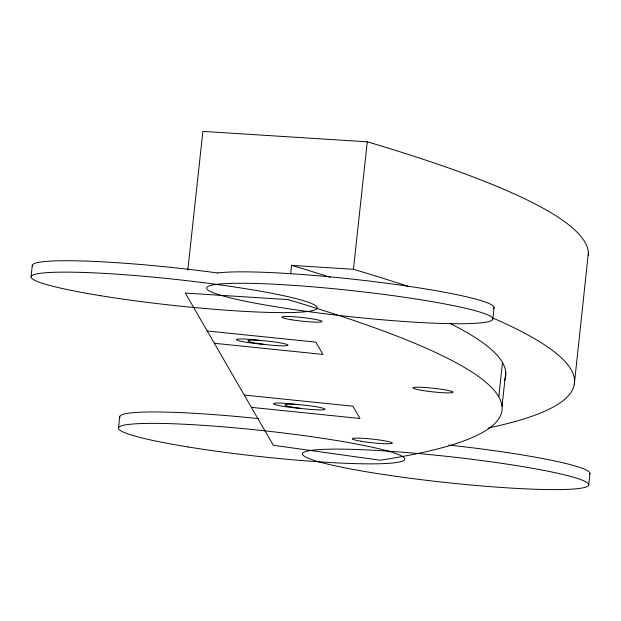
<?xml version="1.0" encoding="UTF-8"?>
<svg xmlns="http://www.w3.org/2000/svg" width="621" height="621" viewBox="0 0 621 621"><rect width="100%" height="100%" fill="white"/><g stroke="black" fill="none" stroke-linecap="round" stroke-linejoin="round"><path stroke-width="0.93" d="M574.324 384.197L588.374 252.887M31.05 276.756L32.292 265.353M118.495 428.001L119.737 416.598M187.806 270.112L202.873 131.396L367.275 141.813L369.953 142.613A2215.844 200.831 6.2 0 1 588.312 255.627M290.659 273.923L291.591 265.369L353.427 269.289A2215.844 200.831 6.2 0 1 408.866 286.615M353.427 269.289L367.275 141.813M492.81 319.109A143.948 13.049 6.2 0 0 280.009 284.527A143.948 13.049 6.2 0 0 276.314 306.852A143.948 13.049 6.2 0 0 492.81 319.109L494.052 307.705M498.787 396.796L502.505 362.594M502.047 406.289L505.766 372.08M588.708 484.978A143.948 13.049 6.2 0 0 375.915 450.388A143.948 13.049 6.2 0 0 372.212 472.721A143.948 13.049 6.2 0 0 588.708 484.978L589.95 473.575M207.228 330.985L315.825 342.124L322.936 354.42L214.338 343.281M244.278 395.057L352.868 406.196L359.978 418.492L251.381 407.353M217.622 272.961A143.948 13.049 6.2 0 1 383.452 282.811A143.948 13.049 6.2 0 1 493.532 308.583M32.502 266.316A143.948 13.049 6.2 0 1 217.754 272.999M119.946 417.56A143.948 13.049 6.2 0 1 258.468 418.624M448.983 445.071A143.948 13.049 6.2 0 1 589.43 474.452M493.027 318.092A2215.844 200.831 6.2 0 1 488.587 427.931M300.354 408.354A20.151 1.824 6.2 0 1 273.55 403.844A20.151 1.824 6.2 0 1 298.189 404.605M263.312 344.282A20.151 1.824 6.2 0 1 236.508 339.772A20.151 1.824 6.2 0 1 261.138 340.533M449.697 323.269A2146.75 194.567 6.2 0 1 504.663 380.339M291.591 265.369A2146.75 194.567 6.2 0 1 330.131 277.222M287.872 299.578L185.314 293.081L273.302 445.265L380.083 460.208A2146.75 194.567 6.2 0 0 287.872 299.578M100.749 295.728A143.948 13.049 6.2 0 0 317.246 307.985A143.948 13.049 6.2 0 0 104.452 273.403A143.948 13.049 6.2 0 0 100.749 295.728M188.194 446.973A143.948 13.049 6.2 0 0 404.698 459.222A143.948 13.049 6.2 0 0 191.897 424.64A143.948 13.049 6.2 0 0 188.194 446.973M291.715 319.799A20.151 1.824 6.2 0 0 322.027 321.515A20.151 1.824 6.2 0 0 292.235 316.671A20.151 1.824 6.2 0 0 291.715 319.799M361.174 441.275A20.151 1.824 6.2 0 0 392.301 443.223A20.151 1.824 6.2 0 0 363.456 438.348A20.151 1.824 6.2 0 0 361.174 441.275M422.466 390.477A20.151 1.824 6.2 0 0 453.089 392.278A20.151 1.824 6.2 0 0 423.631 387.419A20.151 1.824 6.2 0 0 422.466 390.477M294.393 407.485A20.151 1.824 6.2 0 0 325.008 409.286A20.151 1.824 6.2 0 0 295.557 404.434A20.151 1.824 6.2 0 0 294.393 407.485M257.35 343.413A20.151 1.824 6.2 0 0 287.965 345.214A20.151 1.824 6.2 0 0 258.507 340.362A20.151 1.824 6.2 0 0 257.35 343.413"/></g></svg>
